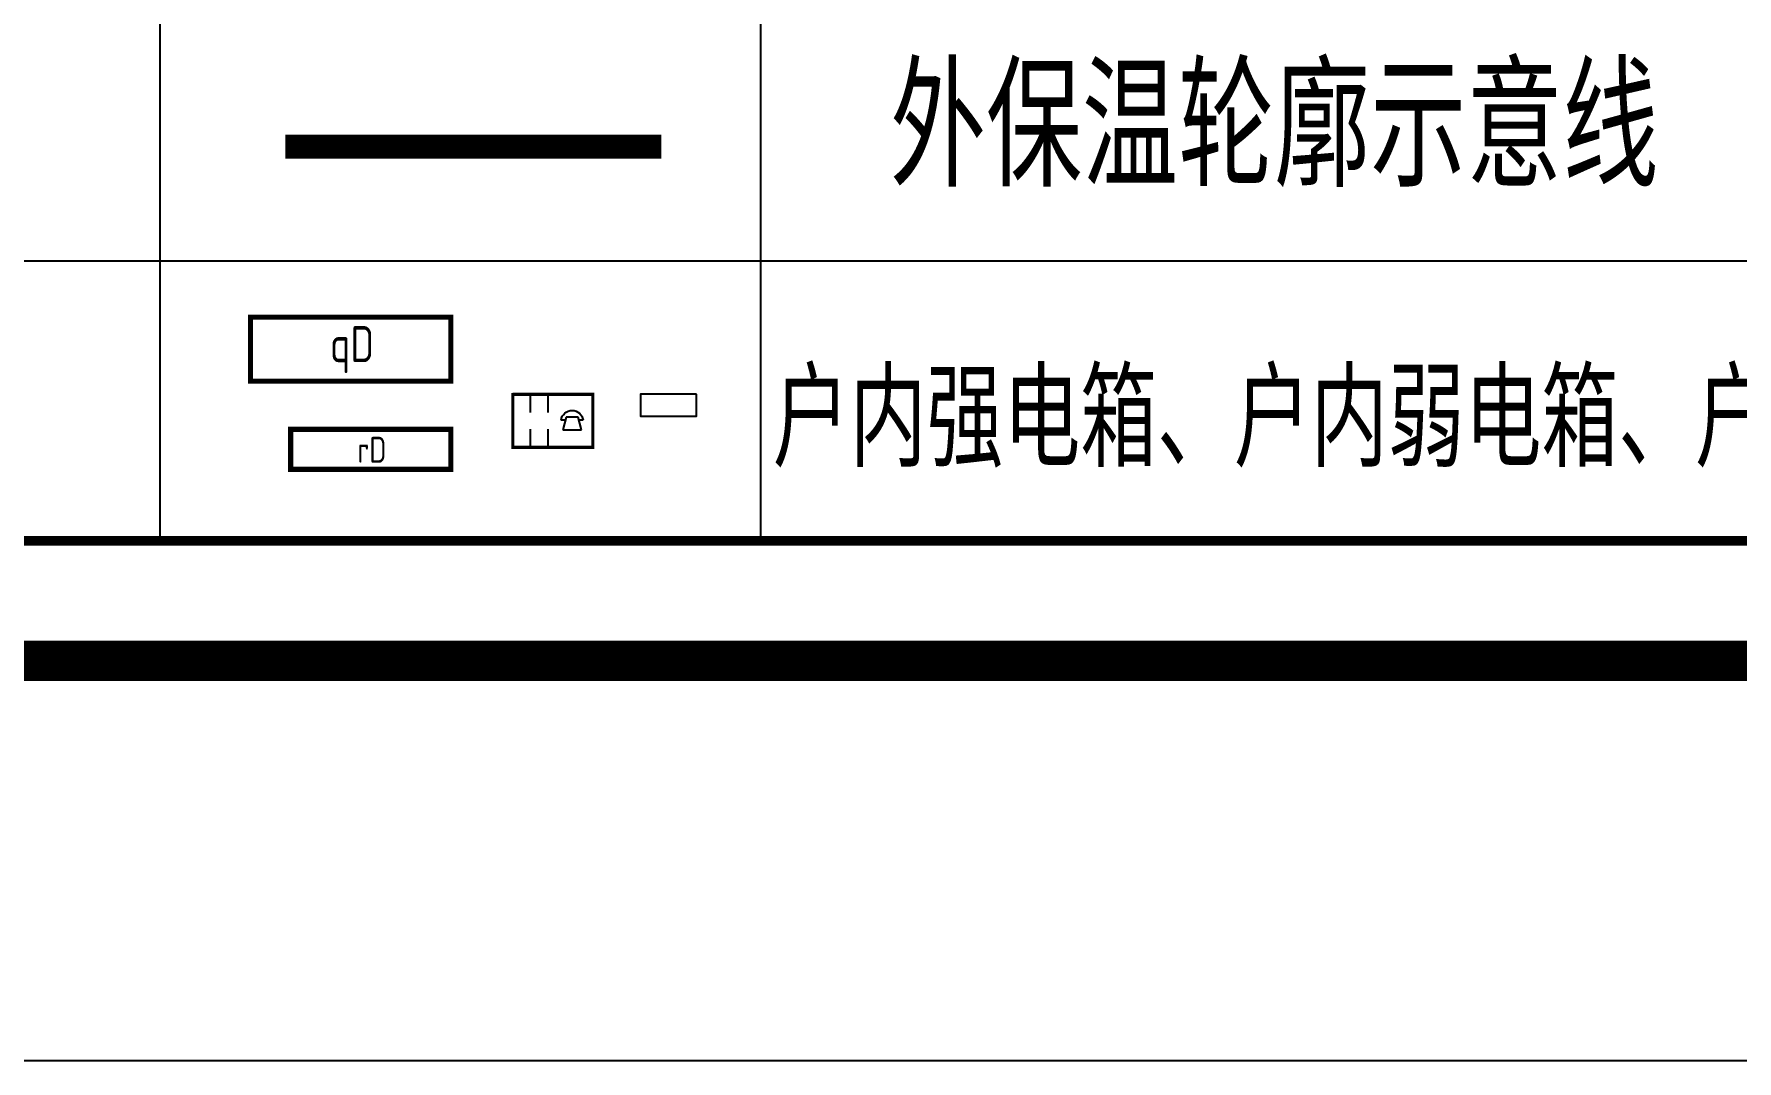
# Model space of a CAD drawing. Extents: x -518115 to 389031, y -231062 to 1628073.
# Drawn here: x 7938 to 12192, y -206835 to -204269 of the extents above; entities that cross this region are included whole.
import ezdxf
from ezdxf.enums import TextEntityAlignment as Align

# ---------------------------------------------------------------- set-up
doc = ezdxf.new("R2010")
doc.units = 0
doc.header["$LTSCALE"] = 1000
doc.header["$MEASUREMENT"] = 0
doc.linetypes.add('DASH', pattern=[0.35, 0.25, -0.1])
for name, color, linetype in [('C-Sheet-图框', 101, 'Continuous'), ('EQUIP-安防', 3, 'Continuous'), ('PUB_TEXT', 4, 'Continuous'), ('修改标示', 212, 'Continuous'), ('图框', 140, 'Continuous')]:
    doc.layers.add(name, color=color, linetype=linetype)
doc.layers.add('EQUIP-消防', color=3, linetype='Continuous', lineweight=20)
doc.layers.add('yichutu', color=7, linetype='Continuous', true_color=0xffffff, plot=False)
doc.styles.add('_TEL_DIM', font='SIMPLEX', dxfattribs={"width": 0.8, "height": 3.5, "bigfont": 'HZTXT'})
doc.styles.add('房间名称', font='TSSDENG', dxfattribs={"width": 0.8, "bigfont": 'HZTXT'})

# ---------------------------------------------------------------- blocks, each defined once
blk = doc.blocks.new('TK')
at = {"layer": '图框'}
blk.add_lwpolyline([(465375, 548713.7), (549475, 548713.7), (549475, 489313.7), (465375, 489313.7)], close=True, dxfattribs=at)
blk.add_lwpolyline([(465375, 548713.7), (549475, 548713.7), (549475, 489313.7), (465375, 489313.7)], close=True, dxfattribs=at)
at = {"layer": '图框', "const_width": 100}
blk.add_lwpolyline([(548475, 490313.7), (548475, 547713.7), (467875, 547713.7), (467875, 490313.7)], close=True, dxfattribs=at)
blk = doc.blocks.new('$equip$00002628')
at = {"linetype": 'Continuous'}
for p, q in [((-0.625, 0.415), (0.625, 0.415)), ((-0.625, -0.415), (-0.625, 0.415)), ((0.071, 0.129), (0.071, 0.415)), ((0.35, 0.129), (0.35, 0.415)), ((0.625, 0.415), (0.625, -0.415)), ((-0.472, 0.01), (-0.409, 0.01)), ((-0.446, -0.138), (-0.395, 0.058)), ((-0.395, 0.058), (-0.395, 0.058)), ((-0.395, 0.058), (-0.206, 0.058)), ((-0.206, 0.058), (-0.155, -0.138)), ((-0.191, 0.01), (-0.129, 0.01)), ((-0.155, -0.138), (-0.446, -0.138)), ((0.071, -0.415), (0.071, -0.129)), ((0.35, -0.415), (0.35, -0.129)), ((0.625, -0.415), (-0.625, -0.415))]:
    blk.add_line(p, q, dxfattribs=at)
at = {"const_width": 0.05}
blk.add_lwpolyline([(-0.625, 0.415), (0.625, 0.415), (0.625, -0.415), (-0.625, -0.415), (-0.625, 0.415), (0.625, 0.415)], dxfattribs=at)
at = {"linetype": 'Continuous'}
blk.add_arc((-0.3, -0.011), 0.173, 6.9897, 173.0103, dxfattribs=at)
for p in [(0, 0.415), (-0.625, 0), (0.625, 0), (0, -0.415)]:
    blk.add_point(p)
at = {"color": 7, "style": '_TEL_DIM', "flags": 1}
blk.add_attdef('A', text='', height=0.000025, dxfattribs=at).set_placement((0, 0), align=Align.MIDDLE_CENTER)
blk = doc.blocks.new('A$C7D502F78')
at = {"layer": '修改标示', "ltscale": 2}
blk.add_lwpolyline([(-150.6, 197.3), (-10.6, 197.3), (-10.6, 142.3), (-150.6, 142.3)], close=True, dxfattribs=at)
blk = doc.blocks.new('GDGRDGDRGDFD')
at = {"layer": 'EQUIP-消防', "const_width": 12.8}
blk.add_lwpolyline([(136866.6, 335507.8), (136366.6, 335507.8), (136366.6, 335347.8), (136866.6, 335347.8)], close=True, dxfattribs=at)
at = {"layer": 'PUB_TEXT', "color": 7, "true_color": 0xffffff, "style": '房间名称', "width": 0.8}
blk.add_text('qD', height=90, dxfattribs=at).set_placement((136565, 335395.5))
blk = doc.blocks.new('FSFSFSFSEG')
at = {"layer": 'EQUIP-消防', "const_width": 12.8}
blk.add_lwpolyline([(136866.6, 335152.5), (136466.6, 335152.5), (136466.6, 335052.5), (136866.6, 335052.5)], close=True, dxfattribs=at)
at = {"layer": 'PUB_TEXT', "color": 7, "true_color": 0xffffff, "style": '房间名称', "width": 0.8}
blk.add_text('rD', height=64.8, dxfattribs=at).set_placement((136633.7, 335069))
blk = doc.blocks.new('A$C78D13F63')
at = {"color": 5, "linetype": 'DASH', "ltscale": 0.5, "const_width": 60}
blk.add_lwpolyline([(7991.3, 1285.3), (7051.9, 1285.3)], dxfattribs=at)
at = {"layer": 'C-Sheet-图框', "color": 0}
for p, q in [((6738.6, 6600), (6738.6, 300)), ((8238.6, 6600), (8238.6, 300)), ((300, 1000), (13786.8, 1000))]:
    blk.add_line(p, q, dxfattribs=at)
at = {"layer": 'C-Sheet-图框', "color": 0, "const_width": 24}
blk.add_lwpolyline([(300, 300), (300, 7300), (13786.8, 7300), (13786.8, 300), (300, 300)], dxfattribs=at)
for name, p in [('GDGRDGDRGDFD', (-129401.6, -334648.9)), ('FSFSFSFSEG', (-129401.6, -334573.9))]:
    blk.add_blockref(name, p)
at = {"layer": 'EQUIP-安防', "xscale": -160, "yscale": 160, "zscale": 160, "rotation": 359.9999999998151}
blk.add_blockref('$equip$00002628', (7720.1, 599.8), dxfattribs=at)
at = {"layer": '修改标示', "ltscale": 2, "xscale": -1}
blk.add_blockref('A$C7D502F78', (7928.6, 468.8), dxfattribs=at)
at = {"layer": 'PUB_TEXT', "style": '房间名称', "width": 0.8}
for s, height, p in [('外保温轮廓示意线', 300, (8562.1, 1184.7)), ('户内强电箱、户内弱电箱、户内可视对讲机、户外可视对讲机', 240, (8269.5, 484.7))]:
    blk.add_text(s, height=height, dxfattribs=at).set_placement(p)
blk = doc.blocks.new('yct-841-594-84100-59399.9999999999-100-1000.0')
at = {"layer": 'yichutu', "color": 7, "true_color": 0xffffff}
blk.add_lwpolyline([(0, 0), (0, 59400), (84100, 59400), (84100, 0)], close=True, dxfattribs=at)

msp = doc.modelspace()

# ---------------------------------------------------------------- block references
msp.add_blockref('TK', (-466360.9, -696148.7))

# ---------------------------------------------------------------- next in the draw order: block references
msp.add_blockref('A$C78D13F63', (1514.1, -205835))

# ---------------------------------------------------------------- next in the draw order: block references
at = {"layer": 'yichutu'}
msp.add_blockref('yct-841-594-84100-59399.9999999999-100-1000.0', (-985.9, -206835), dxfattribs=at)

doc.saveas('drawing.dxf')
